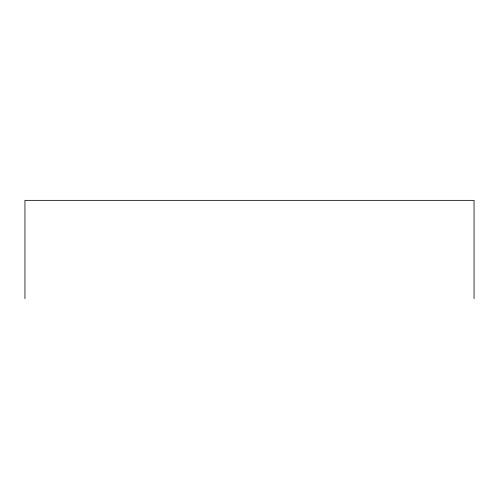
<?xml version="1.0" encoding="UTF-8"?>
<svg xmlns="http://www.w3.org/2000/svg" width="499" height="499" viewBox="0 0 499 499"><rect width="100%" height="100%" fill="white"/><g stroke="black" fill="none" stroke-linecap="round" stroke-linejoin="round"><path stroke-width="0.75" d="M474.05 298.645L474.05 200.355L24.95 200.355L24.95 298.645"/></g></svg>
